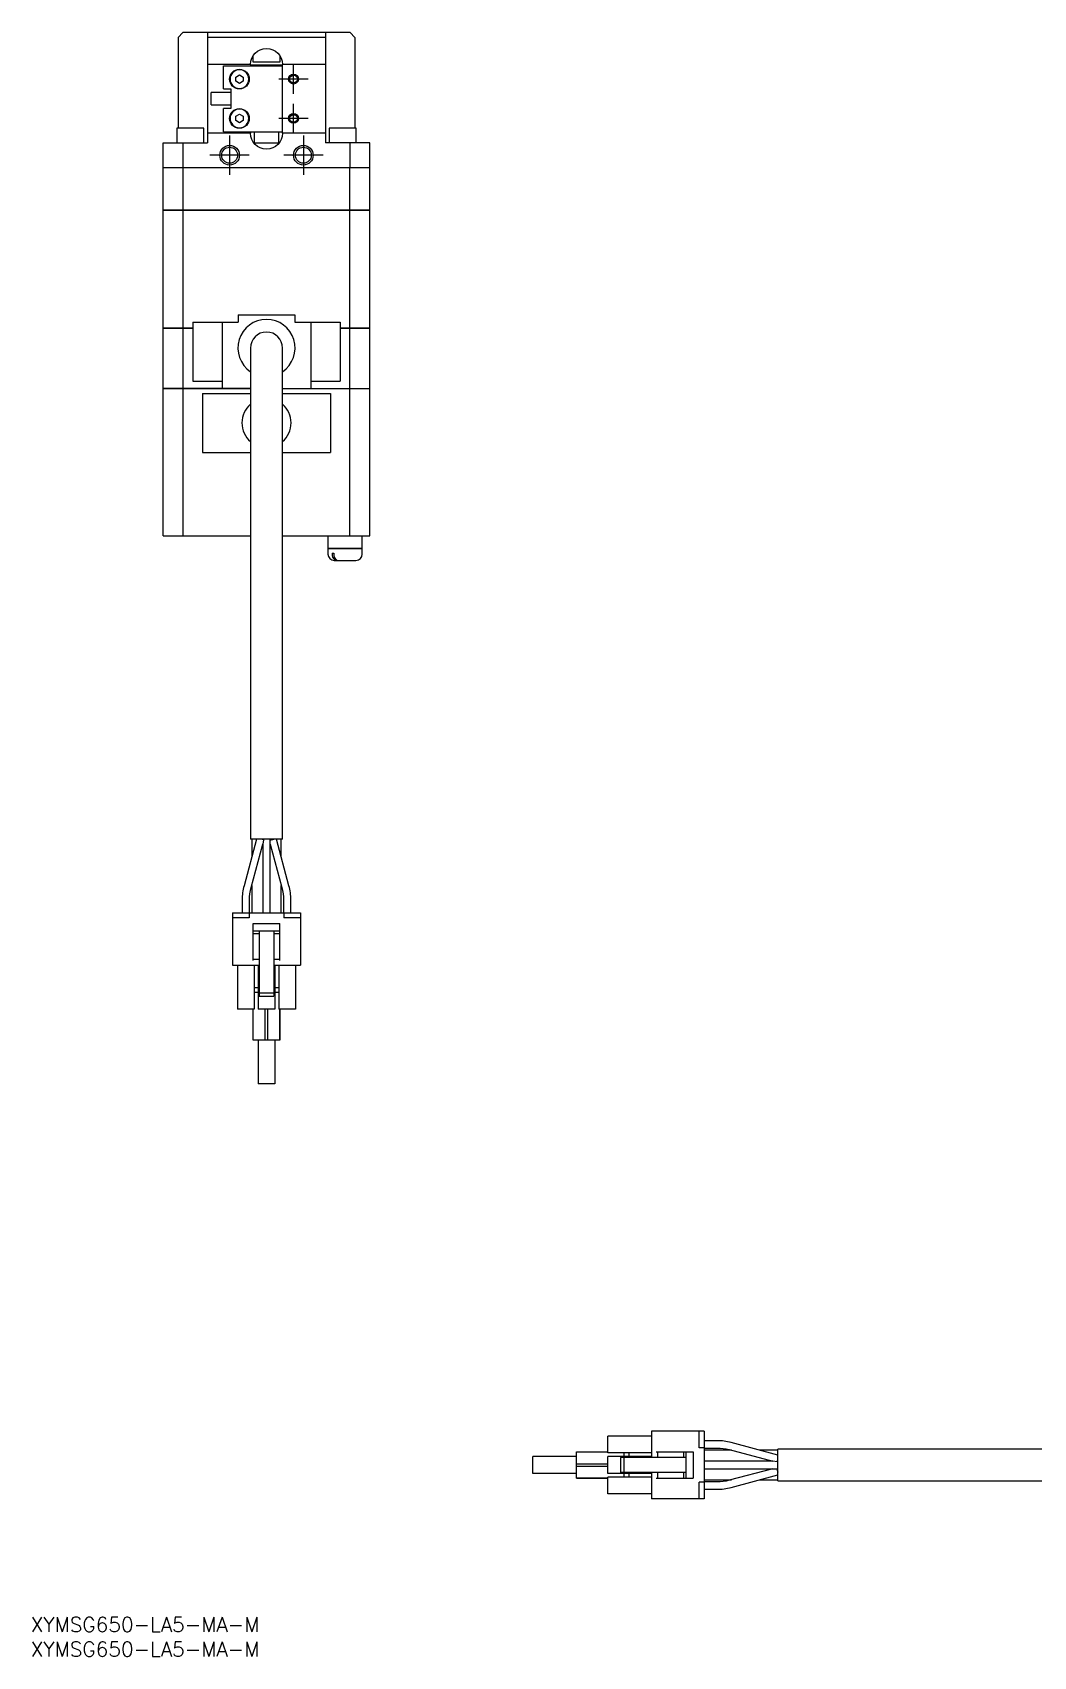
# Model space of a CAD drawing. Extents: x 0 to 971, y -8 to 578.
# Drawn here: x 0.4 to 204.1, y -8 to 322.7 of the extents above; entities that cross this region are included whole.
import ezdxf

# ---------------------------------------------------------------- set-up
doc = ezdxf.new("R2010")
doc.units = 0
doc.header["$LTSCALE"] = 0.5
doc.linetypes.add('CENTER', pattern=[50.8, 31.75, -6.35, 6.35, -6.35])
for name, color, linetype in [('MSM_CENTER', 1, 'CENTER'), ('MSM_CONTINUOUS', 7, 'CONTINUOUS'), ('MSM_NARROW', 5, 'CONTINUOUS'), ('MSM_PART_NUMBER', 7, 'CONTINUOUS')]:
    doc.layers.add(name, color=color, linetype=linetype)
doc.styles.get("Standard").update_dxf_attribs({"font": 'txt.shx', "height": 1, "bigfont": 'bigfont.shx'})

msp = doc.modelspace()

# ---------------------------------------------------------------- linework, layer by layer
at = {"layer": 'MSM_CENTER'}
for p, q in [((53.5, 310.19), (53.5, 316.19)), ((56.5, 313.19), (50.5, 313.19)), ((53.5, 302.19), (53.5, 308.19)), ((56.5, 305.19), (50.5, 305.19)), ((40.5, 301.69), (40.5, 293.69)), ((55.5, 301.69), (55.5, 293.69)), ((44.5, 297.69), (36.5, 297.69)), ((59.5, 297.69), (51.5, 297.69))]:
    msp.add_line(p, q, dxfattribs=at)
at = {"layer": 'MSM_CONTINUOUS'}
for p, q in [((31, 322.69), (30, 321.69)), ((30, 321.69), (30, 303.19)), ((65, 322.69), (31, 322.69)), ((36, 322.69), (36, 300.19)), ((60, 321.69), (36, 321.69)), ((60, 322.69), (60, 300.19)), ((66, 321.69), (65, 322.69)), ((66, 321.69), (66, 303.19)), ((45.25, 317.92), (45.25, 316.69)), ((50.75, 316.69), (50.75, 317.92)), ((44.75, 316.19), (36, 316.19)), ((39.25, 311.19), (39.25, 315.89)), ((39.25, 315.89), (51.25, 315.89)), ((44.75, 316.19), (44.75, 315.89)), ((44.75, 316.09), (51.25, 316.09)), ((45.25, 316.69), (50.75, 316.69)), ((60, 316.19), (51.25, 316.19)), ((51.25, 302.19), (51.25, 316.19)), ((39.25, 311.19), (40.75, 311.19)), ((40.75, 311.19), (40.75, 307.19)), ((41.75, 313.62), (42.5, 314.05)), ((41.75, 312.75), (41.75, 313.62)), ((42.5, 312.32), (41.75, 312.75)), ((42.5, 314.05), (43.25, 313.62)), ((43.25, 312.75), (42.5, 312.32)), ((43.25, 313.62), (43.25, 312.75)), ((36.75, 307.94), (36.75, 310.44)), ((40.75, 310.44), (36.75, 310.44)), ((36.75, 307.94), (40.75, 307.94)), ((39.25, 302.49), (39.25, 307.19)), ((40.75, 307.19), (39.25, 307.19)), ((41.75, 305.62), (42.5, 306.05)), ((41.75, 304.75), (41.75, 305.62)), ((42.5, 304.32), (41.75, 304.75)), ((42.5, 306.05), (43.25, 305.62)), ((43.25, 304.75), (42.5, 304.32)), ((43.25, 305.62), (43.25, 304.75)), ((53.11, 305.89), (53.8, 305.89)), ((53.83, 305.92), (53.8, 305.89)), ((35.25, 303.19), (29.75, 303.19)), ((29.75, 303.19), (29.75, 300.19)), ((35.25, 300.19), (35.25, 303.19)), ((44.75, 302.19), (36, 302.19)), ((39.25, 302.49), (51.25, 302.49)), ((44.75, 302.49), (44.75, 302.19)), ((45.5, 302.49), (45.5, 300.19)), ((50.5, 300.19), (50.5, 302.49)), ((60, 302.19), (51.25, 302.19)), ((66.25, 303.19), (60.75, 303.19)), ((60.75, 303.19), (60.75, 300.19)), ((66.25, 300.19), (66.25, 303.19)), ((27, 286.49), (27, 300.19)), ((27, 300.19), (36, 300.19)), ((31, 300.19), (31, 295.19)), ((45.44, 300.19), (50.56, 300.19)), ((69, 300.19), (60, 300.19)), ((65, 295.19), (65, 300.19)), ((69, 286.49), (69, 300.19)), ((27, 295.19), (69, 295.19)), ((31.03, 286.49), (31.03, 295.19)), ((64.97, 286.49), (64.97, 295.19)), ((69, 286.49), (27, 286.49)), ((27, 262.49), (27, 286.44)), ((69, 286.44), (27, 286.44)), ((27.05, 286.44), (27.05, 286.49)), ((31.03, 262.49), (31.03, 286.44)), ((31.29, 286.44), (31.29, 286.49)), ((64.71, 286.44), (64.71, 286.49)), ((64.97, 262.49), (64.97, 286.44)), ((68.95, 286.44), (68.95, 286.49)), ((69, 262.49), (69, 286.44)), ((42.22, 265.19), (53.78, 265.19)), ((42.22, 265.19), (42.22, 263.69)), ((53.78, 265.19), (53.78, 263.69)), ((33, 262.49), (27, 262.49)), ((27, 250.19), (27, 262.44)), ((33, 262.44), (27, 262.44)), ((27.05, 262.44), (27.05, 262.49)), ((31.03, 250.19), (31.03, 262.44)), ((31.29, 262.44), (31.29, 262.49)), ((33, 263.69), (33, 251.69)), ((33, 263.69), (42.22, 263.69)), ((39, 263.69), (39, 250.19)), ((53.78, 263.69), (63, 263.69)), ((57, 263.69), (57, 250.19)), ((63, 263.69), (63, 251.69)), ((69, 262.49), (63, 262.49)), ((69, 262.44), (63, 262.44)), ((64.71, 262.44), (64.71, 262.49)), ((64.97, 250.19), (64.97, 262.44)), ((68.95, 262.44), (68.95, 262.49)), ((69, 250.19), (69, 262.44)), ((44.75, 258.44), (44.75, 158.44)), ((51.25, 158.44), (51.25, 258.44)), ((33, 251.69), (39, 251.69)), ((57, 251.69), (63, 251.69)), ((44.75, 250.19), (27, 250.19)), ((27, 220.19), (27, 250.14)), ((44.75, 250.14), (27, 250.14)), ((27.05, 250.14), (27.05, 250.19)), ((31.03, 220.19), (31.03, 250.14)), ((31.29, 250.14), (31.29, 250.19)), ((35, 249.19), (35, 237.19)), ((35, 249.19), (44.75, 249.19)), ((51.25, 250.19), (69, 250.19)), ((69, 250.14), (51.25, 250.14)), ((51.25, 249.19), (61, 249.19)), ((61, 249.19), (61, 237.19)), ((64.71, 250.14), (64.71, 250.19)), ((64.97, 220.19), (64.97, 250.14)), ((68.95, 250.14), (68.95, 250.19)), ((69, 220.19), (69, 250.14)), ((35, 237.19), (44.75, 237.19)), ((51.25, 237.19), (61, 237.19)), ((27, 220.19), (44.75, 220.19)), ((51.25, 220.19), (69, 220.19)), ((60.5, 220.19), (60.5, 217.69)), ((67.5, 217.69), (67.5, 220.19)), ((60.5, 217.69), (67.5, 217.69)), ((60.5, 217.64), (60.5, 216.49)), ((60.5, 217.64), (67.5, 217.64)), ((60.55, 217.69), (60.55, 217.64)), ((61.35, 216.69), (61.71, 216.69)), ((61.35, 216.69), (61.35, 216.49)), ((61.71, 216.69), (61.71, 216.49)), ((61.8, 215.19), (66.2, 215.19)), ((67.45, 217.64), (67.45, 217.69)), ((67.5, 216.49), (67.5, 217.64)), ((45.97, 158.44), (43.43, 148.95)), ((51.25, 158.44), (44.75, 158.44)), ((44.88, 148.56), (47.25, 157.41)), ((45, 158.44), (45, 154.81)), ((47.25, 158.44), (47.25, 158.34)), ((47.36, 158.3), (47.25, 157.41)), ((47.25, 157.41), (47.25, 143.44)), ((48.75, 143.44), (48.75, 158.44)), ((48.75, 157.41), (51.12, 148.56)), ((52.57, 148.95), (50.03, 158.44)), ((51, 154.81), (51, 158.44)), ((45, 149.02), (45, 143.44)), ((51, 143.44), (51, 149.02)), ((43.05, 146.07), (43.05, 143.44)), ((44.55, 143.44), (44.55, 146.07)), ((51.45, 146.06), (51.45, 143.44)), ((52.95, 143.44), (52.95, 146.06)), ((41.1, 143.44), (54.9, 143.44)), ((41.1, 143.44), (41.1, 132.74)), ((44.5, 142.44), (41.1, 142.44)), ((44.5, 143.44), (44.5, 142.44)), ((51.5, 143.44), (51.5, 142.44)), ((54.9, 142.44), (51.5, 142.44)), ((54.9, 143.44), (54.9, 132.74)), ((45.3, 141.24), (50.7, 141.24)), ((45.3, 133.69), (45.3, 141.24)), ((45.3, 139.74), (50.7, 139.74)), ((45.3, 139.24), (46.5, 139.24)), ((46.5, 139.74), (46.5, 126.44)), ((49.5, 139.74), (49.5, 126.44)), ((49.5, 139.24), (50.7, 139.24)), ((50.7, 133.69), (50.7, 141.24)), ((41.1, 132.74), (46.5, 132.74)), ((42.1, 132.74), (42.1, 123.84)), ((45.3, 133.99), (46.5, 133.99)), ((45.5, 132.74), (45.5, 123.84)), ((46.3, 132.74), (46.3, 123.84)), ((49.5, 133.99), (50.7, 133.99)), ((49.5, 132.74), (54.9, 132.74)), ((49.7, 132.74), (49.7, 123.84)), ((50.5, 132.74), (50.5, 123.84)), ((53.9, 132.74), (53.9, 123.84)), ((46.3, 128.19), (45.5, 128.19)), ((46.3, 127.19), (45.5, 127.19)), ((46.5, 127.14), (49.5, 127.14)), ((46.5, 126.44), (49.5, 126.44)), ((50.5, 128.19), (49.7, 128.19)), ((50.5, 127.19), (49.7, 127.19)), ((45.5, 123.84), (42.1, 123.84)), ((45.3, 117.49), (45.3, 123.84)), ((49.7, 123.84), (46.3, 123.84)), ((47.75, 117.49), (47.75, 123.84)), ((48.25, 117.49), (48.25, 123.84)), ((53.9, 123.84), (50.5, 123.84)), ((50.7, 123.84), (50.7, 120.54)), ((50.7, 120.42), (50.7, 123.84)), ((50.7, 123.84), (50.7, 118.74)), ((50.7, 117.49), (50.7, 123.84)), ((50.7, 120.54), (50.7, 120.24)), ((50.7, 120.24), (50.7, 120.42)), ((50.7, 117.49), (45.3, 117.49)), ((46.3, 117.49), (46.3, 108.59)), ((49.7, 117.49), (49.7, 108.59)), ((49.7, 117.49), (49.7, 108.59)), ((49.7, 117.49), (49.7, 108.59)), ((50.7, 118.74), (50.7, 118.44)), ((50.7, 118.44), (50.7, 117.49)), ((49.7, 108.59), (46.3, 108.59)), ((117.43, 33.5), (117.43, 36.9)), ((126.33, 36.9), (117.43, 36.9)), ((126.33, 37.9), (126.33, 32.5)), ((137.03, 37.9), (126.33, 37.9)), ((136.03, 34.5), (136.03, 37.9)), ((137.03, 37.9), (137.03, 24.1)), ((111.08, 28.3), (111.08, 33.7)), ((111.08, 33.7), (117.43, 33.7)), ((126.33, 33.5), (117.43, 33.5)), ((120.78, 32.7), (120.78, 33.5)), ((121.78, 32.7), (121.78, 33.5)), ((127.28, 33.7), (134.83, 33.7)), ((127.58, 33.7), (127.58, 32.5)), ((132.83, 33.7), (132.83, 32.5)), ((133.33, 33.7), (133.33, 28.3)), ((134.83, 33.7), (134.83, 28.3)), ((137.03, 34.5), (136.03, 34.5)), ((139.67, 35.95), (137.03, 35.95)), ((137.03, 34.45), (139.67, 34.45)), ((142.61, 34), (137.03, 34)), ((142.16, 34.12), (151, 31.75)), ((152.03, 33.03), (142.55, 35.57)), ((152.03, 34), (148.4, 34)), ((152.03, 27.75), (152.03, 34.25)), ((252.03, 34.25), (152.03, 34.25)), ((102.18, 29.3), (102.18, 32.7)), ((111.08, 32.7), (102.18, 32.7)), ((111.08, 31.25), (117.43, 31.25)), ((111.08, 30.75), (117.43, 30.75)), ((117.43, 29.3), (117.43, 32.7)), ((126.33, 32.7), (117.43, 32.7)), ((120.03, 32.5), (120.03, 29.5)), ((133.33, 32.5), (120.03, 32.5)), ((120.73, 32.5), (120.73, 29.5)), ((151, 31.75), (137.03, 31.75)), ((137.03, 30.25), (152.03, 30.25)), ((151, 30.25), (142.16, 27.88)), ((151.9, 31.64), (151, 31.75)), ((152.03, 31.75), (151.94, 31.75)), ((111.08, 29.3), (102.18, 29.3)), ((111.08, 29.3), (102.18, 29.3)), ((111.08, 29.3), (102.18, 29.3)), ((112.03, 28.3), (111.08, 28.3)), ((111.08, 28.3), (117.43, 28.3)), ((112.33, 28.3), (112.03, 28.3)), ((117.43, 28.3), (112.33, 28.3)), ((114.13, 28.3), (113.83, 28.3)), ((113.83, 28.3), (114.02, 28.3)), ((114.02, 28.3), (117.43, 28.3)), ((117.43, 28.3), (114.13, 28.3)), ((126.33, 29.3), (117.43, 29.3)), ((117.43, 25.1), (117.43, 28.5)), ((126.33, 28.5), (117.43, 28.5)), ((133.33, 29.5), (120.03, 29.5)), ((120.78, 28.5), (120.78, 29.3)), ((121.78, 28.5), (121.78, 29.3)), ((126.33, 29.5), (126.33, 24.1)), ((127.28, 28.3), (134.83, 28.3)), ((127.58, 29.5), (127.58, 28.3)), ((132.83, 29.5), (132.83, 28.3)), ((136.03, 24.1), (136.03, 27.5)), ((137.03, 27.5), (136.03, 27.5)), ((137.03, 28), (142.61, 28)), ((139.66, 27.55), (137.03, 27.55)), ((142.55, 26.43), (152.03, 28.97)), ((148.4, 28), (152.03, 28)), ((152.03, 27.75), (252.03, 27.75)), ((126.33, 25.1), (117.43, 25.1)), ((137.03, 24.1), (126.33, 24.1)), ((137.03, 26.05), (139.66, 26.05))]:
    msp.add_line(p, q, dxfattribs=at)
for centre, radius in [((42.5, 313.19), 2), ((53.5, 313.19), 0.783), ((42.5, 305.19), 2), ((53.5, 305.19), 0.783), ((40.5, 297.69), 1.62), ((55.5, 297.69), 1.62)]:
    msp.add_circle(centre, radius, dxfattribs=at)
at = {"layer": 'MSM_CONTINUOUS', "extrusion": (0, 0, -1)}
for centre in [(-42.5, 313.19), (-42.5, 305.19)]:
    msp.add_circle(centre, 1.9, dxfattribs=at)
for centre, radius, start, end in [((-48, 316.19), 3.25, 0, 180), ((-48, 302.19), 3.25, 180, 0), ((-54.16, 146.07), 9.61, 359.9909, 15.0002), ((-41.8, 146.07), 9.65, 165.0035, 180.008), ((-139.67, 24.84), 9.61, 89.9909, 105.0002), ((-139.66, 37.2), 9.65, 255.0035, 270.008)]:
    msp.add_arc(centre, radius, start, end, dxfattribs=at)
at = {"layer": 'MSM_CONTINUOUS'}
for centre, radius, start, end in [((48, 258.44), 5.82, 303.9465, 236.0534), ((48, 258.44), 3.25, 0, 180), ((48, 243.19), 5, 130.5416, 229.4584), ((48, 243.19), 5, 310.5416, 49.4584), ((61.8, 216.49), 1.3, 180, 270), ((62.76, 216.41), 1.41, 177.1822, 228.6257), ((63.09, 216.4), 1.39, 176.96, 227.1801), ((62.3, 215.94), 0.751, 231.1045, 268.2319), ((62.65, 215.94), 0.754, 228.1061, 264.1834), ((66.2, 216.49), 1.3, 270, 0), ((45.45, 153.1), 5.55, 69.7679, 74.2458), ((50.51, 153.24), 5.4, 105.8446, 109.0345), ((47.03, 166.76), 8.67, 281.4291, 286.2921), ((54.16, 146.07), 11.11, 165, 180.006), ((41.8, 146.07), 11.15, 359.9911, 15.0006), ((139.67, 24.84), 11.11, 75, 90.006), ((160.45, 31.99), 8.77, 191.4471, 196.2641), ((147.02, 33.45), 5.2, 339.5827, 344.369), ((147.41, 28.67), 4.8, 15.6011, 19.2097), ((139.66, 37.2), 11.15, 269.9911, 285.0006)]:
    msp.add_arc(centre, radius, start, end, dxfattribs=at)
at = {"layer": 'MSM_NARROW'}
for centre, radius in [((53.5, 313.19), 1), ((53.5, 305.19), 1), ((40.5, 297.69), 2), ((55.5, 297.69), 2)]:
    msp.add_circle(centre, radius, dxfattribs=at)

# ---------------------------------------------------------------- texts
at = {"layer": 'MSM_PART_NUMBER'}
for p in [(0, -3), (0, -8)]:
    msp.add_text('XYMSG650-LA5-MA-M', height=3, dxfattribs=at).set_placement(p)

doc.saveas('drawing.dxf')
